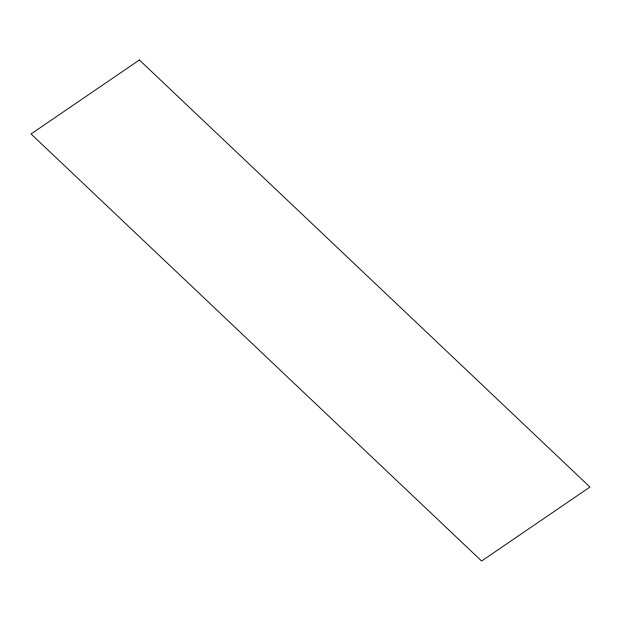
<?xml version="1.0" encoding="UTF-8"?>
<svg xmlns="http://www.w3.org/2000/svg" width="621" height="621" viewBox="0 0 621 621"><rect width="100%" height="100%" fill="white"/><g stroke="black" fill="none" stroke-linecap="round" stroke-linejoin="round"><path stroke-width="0.93" d="M139.399 59.989L31.05 133.957L481.601 561.011L589.95 487.043L139.399 59.989"/></g></svg>
